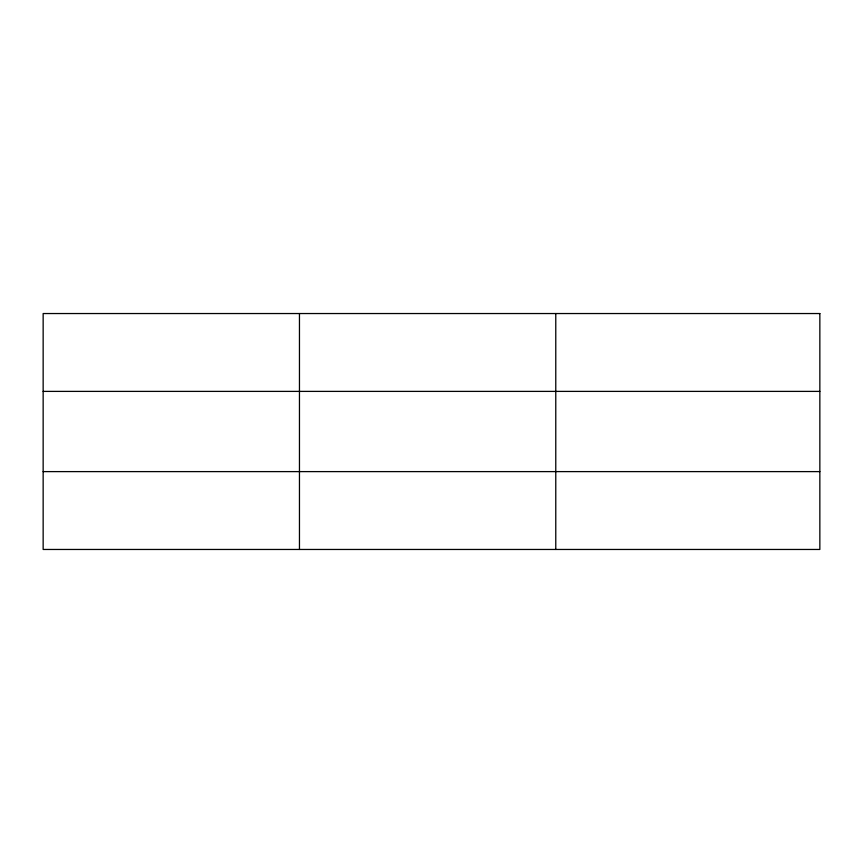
<?xml version="1.0" encoding="UTF-8"?>
<svg xmlns="http://www.w3.org/2000/svg" width="863" height="863" viewBox="0 0 863 863"><rect width="100%" height="100%" fill="white"/><g stroke="black" fill="none" stroke-linecap="round" stroke-linejoin="round"><path stroke-width="1.29" d="M299.461 313.539L299.461 549.461M555.772 313.539L555.772 549.461M43.15 391.392L819.85 391.392M43.15 471.608L819.85 471.608M819.85 313.539L819.85 549.461L43.15 549.461L43.15 313.539L819.85 313.539"/></g></svg>
